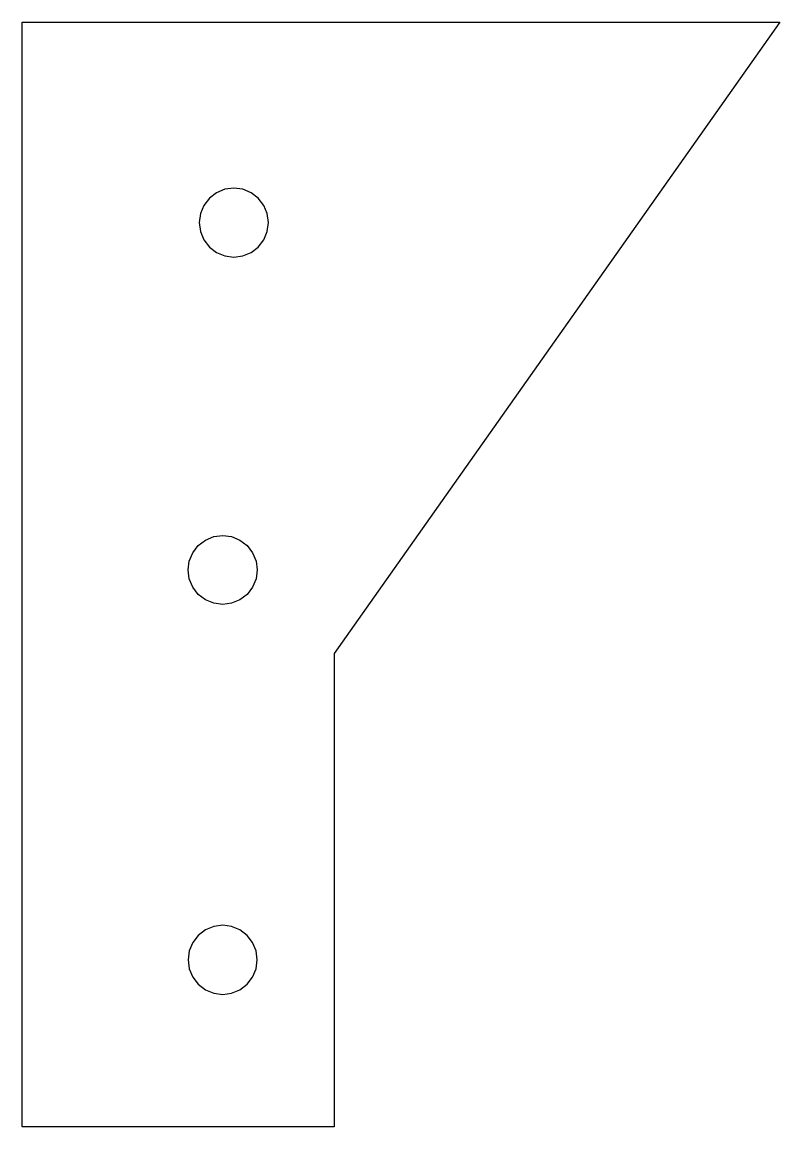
# Model space of a CAD drawing. Extents: x -17 to 17, y -24.8 to 24.8.
import ezdxf

# ---------------------------------------------------------------- set-up
doc = ezdxf.new("R2010")
doc.units = 0
doc.layers.get('0').update_dxf_attribs({"linetype": 'CONTINUOUS'})

msp = doc.modelspace()

# ---------------------------------------------------------------- linework, layer by layer
for p, q in [((-17, -24.796), (-17, 24.796)), ((-17, 24.796), (17, 24.796)), ((17, 24.796), (-3, -3.542)), ((-8.596, 16.892), (-8.842, 16.571)), ((-8.275, 17.138), (-8.596, 16.892)), ((-7.901, 17.293), (-8.275, 17.138)), ((-7.5, 17.346), (-7.901, 17.293)), ((-7.099, 17.293), (-7.5, 17.346)), ((-6.725, 17.138), (-7.099, 17.293)), ((-6.404, 16.892), (-6.725, 17.138)), ((-6.158, 16.571), (-6.404, 16.892)), ((-8.842, 16.571), (-8.997, 16.197)), ((-6.003, 16.197), (-6.158, 16.571)), ((-8.997, 16.197), (-9.05, 15.796)), ((-5.95, 15.796), (-6.003, 16.197)), ((-9.05, 15.796), (-8.997, 15.395)), ((-8.997, 15.395), (-8.842, 15.021)), ((-6.158, 15.021), (-6.003, 15.395)), ((-6.003, 15.395), (-5.95, 15.796)), ((-8.842, 15.021), (-8.596, 14.7)), ((-6.404, 14.7), (-6.158, 15.021)), ((-8.596, 14.7), (-8.275, 14.454)), ((-8.275, 14.454), (-7.901, 14.299)), ((-7.099, 14.299), (-6.725, 14.454)), ((-6.725, 14.454), (-6.404, 14.7)), ((-7.901, 14.299), (-7.5, 14.246)), ((-7.5, 14.246), (-7.099, 14.299)), ((-9.096, 1.3), (-8.775, 1.546)), ((-8.775, 1.546), (-8.401, 1.701)), ((-8.401, 1.701), (-8, 1.754)), ((-8, 1.754), (-7.599, 1.701)), ((-7.599, 1.701), (-7.225, 1.546)), ((-7.225, 1.546), (-6.904, 1.3)), ((-9.342, 0.979), (-9.096, 1.3)), ((-6.904, 1.3), (-6.658, 0.979)), ((-9.55, 0.204), (-9.497, 0.605)), ((-9.497, 0.605), (-9.342, 0.979)), ((-6.658, 0.979), (-6.503, 0.605)), ((-6.503, 0.605), (-6.45, 0.204)), ((-9.497, -0.197), (-9.55, 0.204)), ((-6.45, 0.204), (-6.503, -0.197)), ((-9.342, -0.571), (-9.497, -0.197)), ((-6.503, -0.197), (-6.658, -0.571)), ((-9.096, -0.892), (-9.342, -0.571)), ((-8.775, -1.138), (-9.096, -0.892)), ((-6.904, -0.892), (-7.225, -1.138)), ((-6.658, -0.571), (-6.904, -0.892)), ((-8.401, -1.293), (-8.775, -1.138)), ((-8, -1.346), (-8.401, -1.293)), ((-7.599, -1.293), (-8, -1.346)), ((-7.225, -1.138), (-7.599, -1.293)), ((-3, -3.542), (-3, -24.796)), ((-8.401, -15.799), (-8.775, -15.954)), ((-8, -15.746), (-8.401, -15.799)), ((-7.599, -15.799), (-8, -15.746)), ((-7.225, -15.954), (-7.599, -15.799)), ((-9.096, -16.2), (-9.342, -16.521)), ((-8.775, -15.954), (-9.096, -16.2)), ((-6.904, -16.2), (-7.225, -15.954)), ((-6.658, -16.521), (-6.904, -16.2)), ((-9.342, -16.521), (-9.497, -16.895)), ((-6.503, -16.895), (-6.658, -16.521)), ((-9.497, -16.895), (-9.55, -17.296)), ((-9.55, -17.296), (-9.497, -17.697)), ((-6.45, -17.296), (-6.503, -16.895)), ((-6.503, -17.697), (-6.45, -17.296)), ((-9.497, -17.697), (-9.342, -18.071)), ((-6.658, -18.071), (-6.503, -17.697)), ((-9.342, -18.071), (-9.096, -18.392)), ((-6.904, -18.392), (-6.658, -18.071)), ((-9.096, -18.392), (-8.775, -18.638)), ((-8.775, -18.638), (-8.401, -18.793)), ((-8.401, -18.793), (-8, -18.846)), ((-8, -18.846), (-7.599, -18.793)), ((-7.599, -18.793), (-7.225, -18.638)), ((-7.225, -18.638), (-6.904, -18.392)), ((-3, -24.796), (-17, -24.796))]:
    msp.add_line(p, q)

doc.saveas('drawing.dxf')
